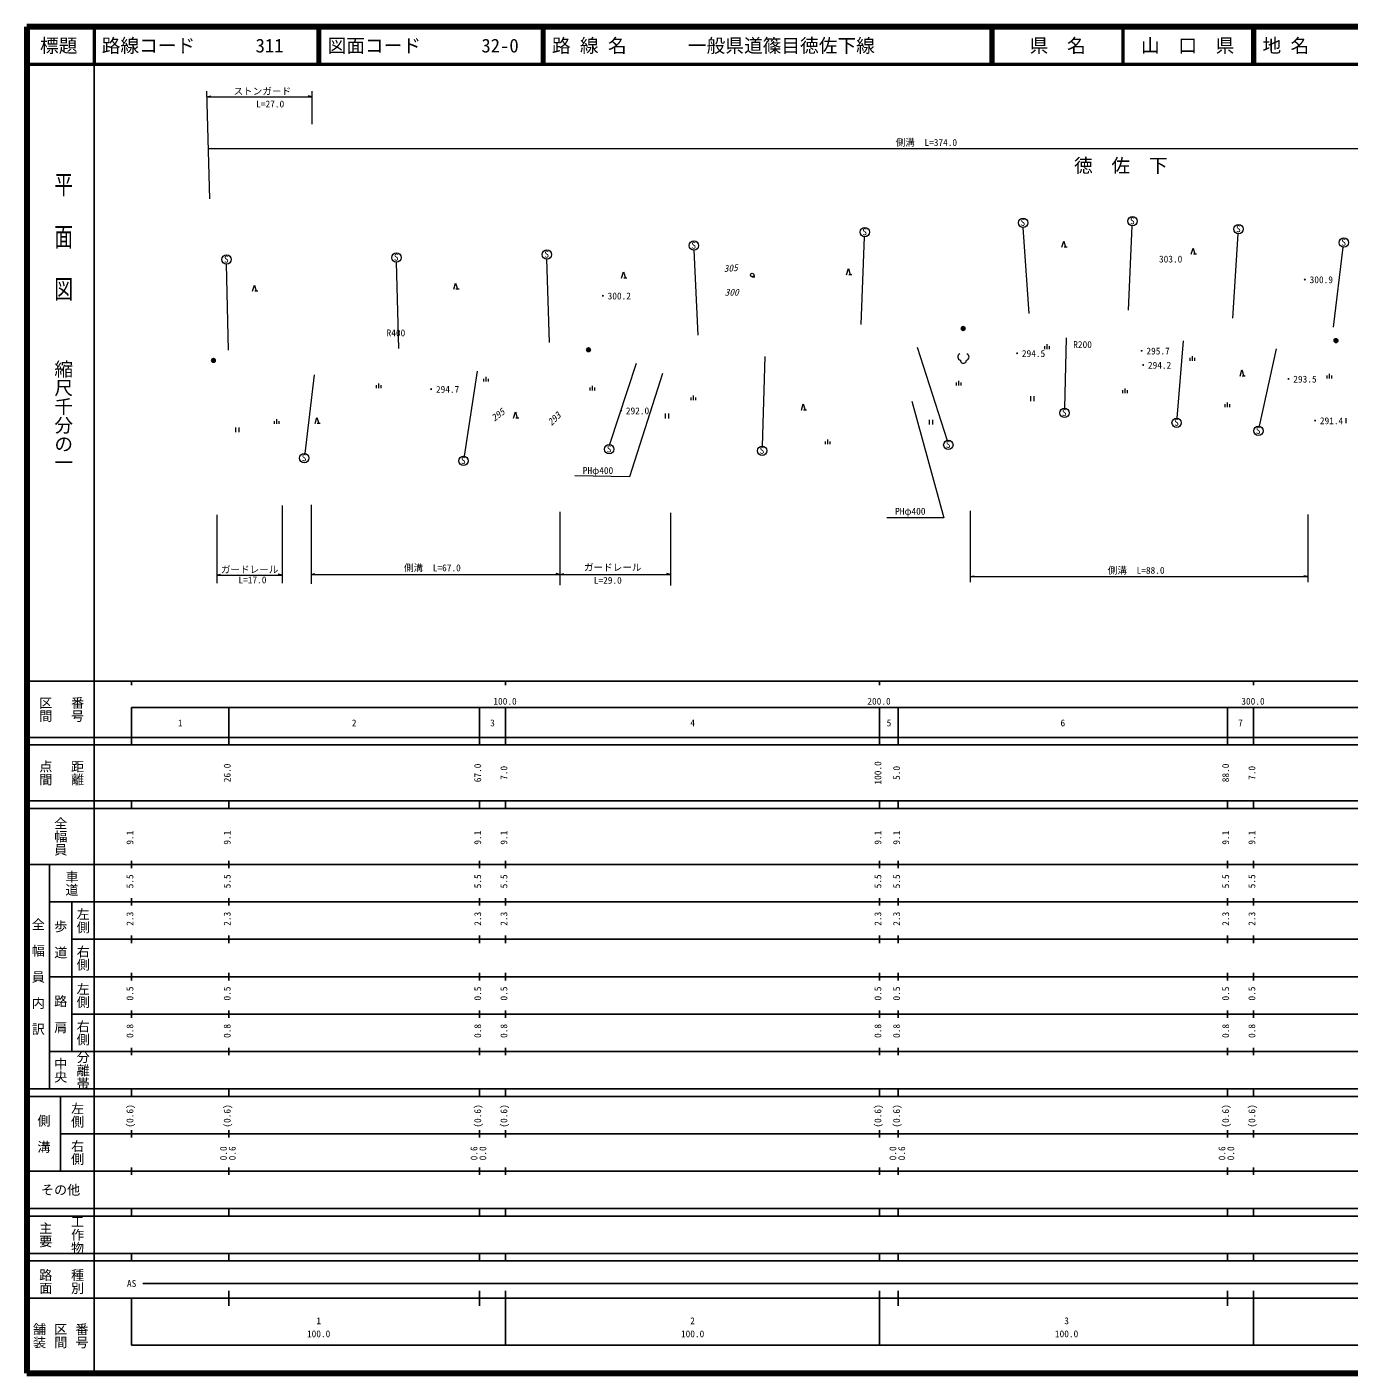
# Model space of a CAD drawing. Units: millimetres on the paper, with parts at other scales. Extents: x 40 to 680, y 20 to 380.
# Drawn here: x 40 to 393.5, y 20 to 380 of the extents above; entities that cross this region are included whole.
import ezdxf
from ezdxf.enums import TextEntityAlignment as Align

# ---------------------------------------------------------------- set-up
doc = ezdxf.new("R2010")
doc.units = ezdxf.units.MM
doc.header["$PDMODE"] = 32
doc.header["$PDSIZE"] = 0.5
for name, color, linetype, lineweight in [('M-BGD', 7, 'Continuous', 13), ('M-BMK-SRVR', 3, 'Continuous', 25), ('M-STR-HTXT', 7, 'Continuous', 13), ('M-TTL', 2, 'Continuous', 140), ('M-TTL-BAND', 7, 'Continuous', 25), ('M-TTL-LINE', 7, 'Continuous', 50)]:
    doc.layers.add(name, color=color, linetype=linetype, lineweight=lineweight)
doc.layers.add('M-BMK-HTXT', color=7, linetype='Continuous')
doc.layers.add('M-TTL-TXT', color=7, linetype='Continuous')
doc.styles.add('@ＭＳ ゴシック', font='')
doc.styles.add('ＭＳ ゴシック', font='')
doc.styles.get('@ＭＳ ゴシック').set_extended_font_data('@MS Gothic')
doc.styles.get('ＭＳ ゴシック').set_extended_font_data('MS Gothic')

msp = doc.modelspace()

# ---------------------------------------------------------------- linework, layer by layer
at = {"layer": 'M-BGD'}
for p, q in [((307.986, 303.361), (306.414, 326.376)), ((334.549, 304.213), (335.536, 326.808)), ((362.441, 302.131), (363.868, 324.683)), ((263.066, 300.41), (263.997, 323.878)), ((316.745, 321.079), (317.245, 322.743)), ((317.245, 322.743), (317.744, 321.079)), ((318.16, 321.079), (317.328, 321.079)), ((351.313, 319.213), (351.813, 320.877)), ((351.813, 320.877), (352.312, 319.213)), ((389.359, 299.717), (391.971, 321.087)), ((139.417, 293.98), (138.807, 317.081)), ((179.77, 295.648), (179.046, 317.873)), ((219.514, 297.608), (218.399, 320.267)), ((352.728, 319.213), (351.896, 319.213)), ((93.88, 293.525), (93.369, 316.549)), ((199.031, 312.815), (199.53, 314.479)), ((199.53, 314.479), (200.029, 312.815)), ((259.162, 313.703), (259.661, 315.367)), ((259.661, 315.367), (260.16, 313.703)), ((260.576, 313.703), (259.744, 313.703)), ((100.333, 309.29), (100.832, 310.954)), ((100.832, 310.954), (101.332, 309.29)), ((154.125, 309.853), (154.624, 311.517)), ((154.624, 311.517), (155.124, 309.853)), ((155.54, 309.853), (154.708, 309.853)), ((200.445, 312.815), (199.613, 312.815)), ((233.949, 313.159), (234.599, 313.159)), ((101.748, 309.29), (100.916, 309.29)), ((317.92, 296.851), (317.44, 278.016)), ((349.15, 296.09), (347.496, 275.403)), ((237.293, 291.888), (236.621, 267.916)), ((278.074, 294.332), (286.034, 269.436)), ((312.172, 293.867), (312.172, 294.617)), ((312.797, 293.867), (312.797, 295.117)), ((313.422, 293.867), (313.422, 294.617)), ((351.66, 290.727), (351.66, 291.977)), ((374.032, 293.883), (369.51, 273.21)), ((202.919, 289.976), (195.736, 268.301)), ((351.035, 290.727), (351.035, 291.477)), ((352.285, 290.727), (352.285, 291.477)), ((364.376, 286.6), (364.875, 288.264)), ((364.875, 288.264), (365.375, 286.6)), ((116.833, 286.947), (114.279, 265.924)), ((134.106, 283.419), (134.106, 284.669)), ((160.392, 287.962), (156.892, 265.199)), ((162.163, 285.164), (162.163, 285.914)), ((162.788, 285.164), (162.788, 286.414)), ((163.413, 285.164), (163.413, 285.914)), ((288.539, 284.127), (288.539, 284.877)), ((289.164, 284.127), (289.164, 285.377)), ((289.789, 284.127), (289.789, 284.877)), ((365.791, 286.6), (364.959, 286.6)), ((387.666, 286.007), (387.666, 286.757)), ((388.291, 286.007), (388.291, 287.257)), ((388.916, 286.007), (388.916, 286.757)), ((133.481, 283.419), (133.481, 284.169)), ((134.731, 283.419), (134.731, 284.169)), ((190.573, 282.805), (190.573, 283.555)), ((191.198, 282.805), (191.198, 284.055)), ((191.823, 282.805), (191.823, 283.555)), ((217.644, 280.144), (217.644, 280.894)), ((218.269, 280.144), (218.269, 281.394)), ((218.894, 280.144), (218.894, 280.894)), ((308.33, 281.222), (308.33, 279.922)), ((309.305, 279.922), (309.305, 281.222)), ((333.025, 282.078), (333.025, 282.828)), ((333.65, 282.078), (333.65, 283.328)), ((334.275, 282.078), (334.275, 282.828)), ((247.076, 277.536), (247.576, 279.2)), ((247.576, 279.2), (248.075, 277.536)), ((248.491, 277.536), (247.659, 277.536)), ((360.395, 278.345), (360.395, 279.095)), ((361.02, 278.345), (361.02, 279.595)), ((361.645, 278.345), (361.645, 279.095)), ((106.17, 273.822), (106.17, 274.572)), ((106.795, 273.822), (106.795, 275.072)), ((107.42, 273.822), (107.42, 274.572)), ((117.04, 273.922), (117.539, 275.586)), ((117.539, 275.586), (118.038, 273.922)), ((118.454, 273.922), (117.622, 273.922)), ((170.121, 275.403), (170.62, 277.067)), ((170.62, 277.067), (171.119, 275.403)), ((171.535, 275.403), (170.703, 275.403)), ((210.684, 276.586), (210.684, 275.286)), ((210.684, 276.586), (210.684, 275.286)), ((211.659, 275.286), (211.659, 276.586)), ((211.659, 275.286), (211.659, 276.586)), ((281.256, 274.942), (281.256, 273.642)), ((282.231, 273.642), (282.231, 274.942)), ((392.691, 275.357), (392.691, 274.057)), ((95.806, 272.908), (95.806, 271.608)), ((96.781, 271.608), (96.781, 272.908)), ((253.571, 268.397), (253.571, 269.147)), ((254.196, 268.397), (254.196, 269.647)), ((254.821, 268.397), (254.821, 269.147))]:
    msp.add_line(p, q, dxfattribs=at)
for centre, radius in [((306.363, 327.625), 1.25), ((335.624, 328.054), 1.25), ((264.056, 325.127), 1.25), ((363.981, 325.928), 1.25), ((218.336, 321.516), 1.25), ((392.159, 322.323), 1.25), ((93.372, 317.799), 1.25), ((138.805, 318.331), 1.25), ((179.036, 319.123), 1.25), ((233.949, 313.647), 0.487), ((317.441, 276.766), 1.25), ((347.431, 274.155), 1.25), ((369.282, 271.981), 1.25), ((195.715, 267.051), 1.25), ((236.6, 266.667), 1.25), ((286.379, 268.235), 1.25), ((114.165, 264.679), 1.25), ((156.74, 263.958), 1.25)]:
    msp.add_circle(centre, radius, dxfattribs=at)
for centre, radius, start, end in [((289.809, 291.76), 0.898, 113.44836, 257.2818), ((291.014, 291.76), 0.898, 282.7182, 66.55164), ((290.411, 290.836), 0.801, 176.52859, 3.47141)]:
    msp.add_arc(centre, radius, start, end, dxfattribs=at)
at = {"layer": 'M-BMK-SRVR'}
for centre in [(290.349, 299.349), (390.029, 296.105), (190.157, 293.655), (89.877, 290.811)]:
    msp.add_circle(centre, 0.5, dxfattribs=at)
for p in [(290.349, 299.349), (390.029, 296.105), (190.157, 293.655), (89.877, 290.811)]:
    msp.add_point(p, dxfattribs=at)
at = {"layer": 'M-STR-HTXT'}
for p, q in [((88.87, 334.023), (88.115, 362.849)), ((88.14, 361.338), (89.14, 361.588)), ((88.14, 361.338), (116.24, 361.338)), ((116.24, 361.338), (115.24, 361.588)), ((116.24, 354.022), (116.24, 362.849)), ((88.364, 347.369), (89.364, 347.619)), ((467.296, 347.369), (88.364, 347.369)), ((108.209, 252.007), (108.209, 231.22)), ((116.029, 252.207), (116.029, 231.086)), ((90.747, 249.548), (90.747, 231.286)), ((182.534, 250.319), (182.534, 230.675)), ((212.125, 250.052), (212.125, 230.608)), ((292.245, 250.585), (292.245, 231.498)), ((382.479, 249.619), (382.479, 231.498)), ((90.747, 233.424), (91.747, 233.674)), ((90.747, 233.424), (108.209, 233.424)), ((108.209, 233.424), (107.209, 233.674)), ((116.029, 233.557), (117.029, 233.807)), ((116.029, 233.557), (182.534, 233.557)), ((182.534, 233.557), (181.534, 233.807)), ((182.534, 233.557), (183.534, 233.807)), ((182.534, 233.557), (212.125, 233.557)), ((212.125, 233.557), (211.125, 233.807)), ((292.245, 232.99), (293.245, 233.24)), ((292.245, 232.99), (382.479, 232.99)), ((382.479, 232.99), (381.479, 233.24))]:
    msp.add_line(p, q, dxfattribs=at)
for points in [[(209.961, 287.349), (201.095, 259.672), (186.521, 259.909)], [(276.578, 279.929), (285.211, 248.738), (269.927, 248.738)]]:
    msp.add_lwpolyline(points, dxfattribs=at)
at = {"layer": 'M-TTL'}
for p, q in [((40, 380), (40, 20)), ((680, 380), (40, 380)), ((40, 20), (680, 20))]:
    msp.add_line(p, q, dxfattribs=at)
at = {"layer": 'M-TTL-BAND'}
for p, q in [((58, 370), (58, 20)), ((40, 205), (579, 205)), ((68, 205), (68, 204)), ((168, 205), (168, 204)), ((268, 205), (268, 204)), ((368, 205), (368, 204)), ((68, 198), (579, 198)), ((68, 198), (68, 188)), ((94, 188), (94, 198)), ((161, 188), (161, 198)), ((168, 188), (168, 198)), ((268, 188), (268, 198)), ((273, 188), (273, 198)), ((361, 188), (361, 198)), ((368, 188), (368, 198)), ((40, 190), (579, 190)), ((40, 188), (579, 188)), ((40, 173), (579, 173)), ((68, 171), (68, 173)), ((94, 171), (94, 173)), ((161, 171), (161, 173)), ((168, 171), (168, 173)), ((268, 171), (268, 173)), ((273, 171), (273, 173)), ((361, 171), (361, 173)), ((368, 171), (368, 173)), ((40, 171), (579, 171)), ((40, 156), (579, 156)), ((46, 96), (46, 156)), ((68, 155), (68, 157)), ((94, 155), (94, 157)), ((161, 155), (161, 157)), ((168, 155), (168, 157)), ((268, 155), (268, 157)), ((273, 155), (273, 157)), ((361, 155), (361, 157)), ((368, 155), (368, 157)), ((46, 146), (579, 146)), ((52, 146), (52, 106)), ((68, 145), (68, 147)), ((94, 145), (94, 147)), ((161, 145), (161, 147)), ((168, 145), (168, 147)), ((268, 145), (268, 147)), ((273, 145), (273, 147)), ((361, 145), (361, 147)), ((368, 145), (368, 147)), ((68, 135), (68, 137)), ((94, 135), (94, 137)), ((161, 135), (161, 137)), ((168, 135), (168, 137)), ((268, 135), (268, 137)), ((273, 135), (273, 137)), ((361, 135), (361, 137)), ((368, 135), (368, 137)), ((52, 136), (579, 136)), ((46, 126), (579, 126)), ((68, 125), (68, 127)), ((94, 125), (94, 127)), ((161, 125), (161, 127)), ((168, 125), (168, 127)), ((268, 125), (268, 127)), ((273, 125), (273, 127)), ((361, 125), (361, 127)), ((368, 125), (368, 127)), ((52, 116), (579, 116)), ((68, 115), (68, 117)), ((94, 115), (94, 117)), ((161, 115), (161, 117)), ((168, 115), (168, 117)), ((268, 115), (268, 117)), ((273, 115), (273, 117)), ((361, 115), (361, 117)), ((368, 115), (368, 117)), ((46, 106), (579, 106)), ((68, 105), (68, 107)), ((94, 105), (94, 107)), ((161, 105), (161, 107)), ((168, 105), (168, 107)), ((268, 105), (268, 107)), ((273, 105), (273, 107)), ((361, 105), (361, 107)), ((368, 105), (368, 107)), ((40, 96), (579, 96)), ((40, 94), (579, 94)), ((49, 94), (49, 74)), ((68, 94), (68, 96)), ((94, 94), (94, 96)), ((161, 94), (161, 96)), ((168, 94), (168, 96)), ((268, 94), (268, 96)), ((273, 94), (273, 96)), ((361, 94), (361, 96)), ((368, 94), (368, 96)), ((49, 84), (579, 84)), ((68, 83), (68, 85)), ((94, 83), (94, 85)), ((161, 83), (161, 85)), ((168, 83), (168, 85)), ((268, 83), (268, 85)), ((273, 83), (273, 85)), ((361, 83), (361, 85)), ((368, 83), (368, 85)), ((40, 74), (579, 74)), ((68, 73), (68, 75)), ((94, 73), (94, 75)), ((161, 73), (161, 75)), ((168, 73), (168, 75)), ((268, 73), (268, 75)), ((273, 73), (273, 75)), ((361, 73), (361, 75)), ((368, 73), (368, 75)), ((40, 64), (579, 64)), ((40, 62), (579, 62)), ((68, 62), (68, 64)), ((94, 62), (94, 64)), ((161, 62), (161, 64)), ((168, 62), (168, 64)), ((268, 62), (268, 64)), ((273, 62), (273, 64)), ((361, 62), (361, 64)), ((368, 62), (368, 64)), ((40, 52), (579, 52)), ((68, 50), (68, 52)), ((94, 50), (94, 52)), ((161, 50), (161, 52)), ((168, 50), (168, 52)), ((268, 50), (268, 52)), ((273, 50), (273, 52)), ((361, 50), (361, 52)), ((368, 50), (368, 52)), ((40, 50), (579, 50)), ((71, 44), (526.5, 44)), ((40, 40), (579, 40)), ((68, 40), (68, 27.5)), ((94, 38), (94, 42)), ((161, 38), (161, 42)), ((168, 27.5), (168, 42)), ((268, 27.5), (268, 42)), ((273, 38), (273, 42)), ((361, 38), (361, 42)), ((368, 27.5), (368, 42)), ((68, 27.5), (579, 27.5))]:
    msp.add_line(p, q, dxfattribs=at)
at = {"layer": 'M-TTL-LINE'}
for p, q in [((58, 380), (58, 370)), ((117.75, 380), (117.75, 370)), ((118.25, 380), (118.25, 370)), ((177.75, 380), (177.75, 370)), ((178.25, 380), (178.25, 370)), ((297.75, 380), (297.75, 370)), ((298.25, 380), (298.25, 370)), ((333, 380), (333, 370)), ((367.75, 380), (367.75, 370)), ((368.25, 380), (368.25, 370)), ((40, 370), (680, 370))]:
    msp.add_line(p, q, dxfattribs=at)

# ---------------------------------------------------------------- texts
at = {"layer": 'M-BGD', "style": 'ＭＳ ゴシック'}
for s, p in [('S', (305.685, 326.251)), ('S', (334.945, 326.681)), ('S', (263.377, 323.753)), ('S', (363.303, 324.555)), ('S', (217.657, 320.142)), ('S', (391.48, 320.949)), ('S', (92.693, 316.425)), ('S', (138.126, 316.958)), ('S', (178.357, 317.75)), ('303.0', (342.71, 316.453)), ('・300.9', (380.424, 310.923)), ('・300.2', (192.714, 306.571)), ('R400', (136.179, 296.701)), ('R200', (319.785, 293.59)), ('・294.5', (303.485, 291.196)), ('・295.7', (336.78, 291.858)), ('・294.2', (337.194, 288.066)), ('・293.5', (376.057, 284.344)), ('・294.7', (146.804, 281.604)), ('・292.0', (197.59, 275.872)), ('S', (316.762, 275.392)), ('S', (346.752, 272.781)), ('・291.4', (383.166, 273.207)), ('S', (368.603, 270.608)), ('S', (195.036, 265.677)), ('S', (235.921, 265.293)), ('S', (285.701, 266.861)), ('S', (113.486, 263.306)), ('S', (156.061, 262.584))]:
    msp.add_text(s, height=1.833, dxfattribs=at).set_placement(p, align=Align.BOTTOM_LEFT)
at = {"layer": 'M-BGD', "style": 'ＭＳ ゴシック', "oblique": 15}
for s, rotation, p in [('305', 4.696, (226.441, 313.886)), ('295', 37.215, (165.33, 273.953)), ('293', 44.498, (180.673, 272.857))]:
    msp.add_text(s, height=1.833, rotation=rotation, dxfattribs=at).set_placement(p, align=Align.BOTTOM_LEFT)
msp.add_text('300', height=1.833, dxfattribs=at).set_placement((226.58, 307.58), align=Align.BOTTOM_LEFT)
at = {"layer": 'M-BMK-HTXT', "style": 'ＭＳ ゴシック'}
msp.add_text('徳\u3000佐\u3000下', height=3.666, dxfattribs=at).set_placement((320, 340), align=Align.BOTTOM_LEFT)
at = {"layer": 'M-STR-HTXT', "style": 'ＭＳ ゴシック'}
for s, p in [('ストンガード', (95.235, 361.338)), ('L=27.0', (101.314, 357.92)), ('側溝\u3000L=374.0', (272.292, 347.632)), ('PHφ400', (188.646, 259.896)), ('PHφ400', (272.142, 249.004)), ('ガードレール', (91.847, 233.424)), ('側溝\u3000L=67.0', (140.827, 233.882)), ('ガードレール', (188.937, 234.001)), ('側溝\u3000L=88.0', (329.025, 233.197)), ('L=17.0', (96.566, 230.641)), ('L=29.0', (191.577, 230.532))]:
    msp.add_text(s, height=1.833, dxfattribs=at).set_placement(p, align=Align.BOTTOM_LEFT)
at = {"layer": 'M-TTL-BAND', "style": '@ＭＳ ゴシック', "width": 1.4}
msp.add_text('平  面  図', height=3.666, rotation=270, dxfattribs=at).set_placement((49.777, 306.475), align=Align.MIDDLE_RIGHT)
at = {"layer": 'M-TTL-BAND', "style": '@ＭＳ ゴシック'}
msp.add_text('縮尺千分の一', height=3.666, rotation=270, dxfattribs=at).set_placement((49.777, 261.03), align=Align.MIDDLE_RIGHT)
for s, p in [('区間', (45, 197.5)), ('番号', (53.5, 197.5)), ('点間', (45, 180.5)), ('距離', (53.5, 180.5)), ('全幅員', (49, 163.5)), ('車道', (52, 151)), ('左側', (55, 141)), ('全\u3000幅\u3000員\u3000内\u3000訳', (43, 126)), ('歩\u3000道', (49, 136)), ('右側', (55, 131)), ('左側', (55, 121)), ('路\u3000肩', (49, 116)), ('右側', (55, 111)), ('分離帯', (55, 101)), ('中央', (49, 101)), ('左側', (53.5, 89)), ('側\u3000溝', (44.5, 84)), ('右側', (53.5, 79)), ('工作物', (53.5, 57)), ('主要', (45, 57)), ('路面', (45, 44.5)), ('種別', (53.5, 44.5)), ('舗装', (43.333, 30)), ('区間', (49, 30)), ('番号', (54.667, 30))]:
    msp.add_text(s, height=2.566, rotation=270, dxfattribs=at).set_placement(p, align=Align.MIDDLE_CENTER)
at = {"layer": 'M-TTL-BAND', "style": 'ＭＳ ゴシック'}
for s, p in [('100.0', (167.844, 198.195)), ('200.0', (267.844, 198.195)), ('300.0', (367.844, 198.195)), ('1', (81, 192.405)), ('2', (127.5, 192.405)), ('3', (164.5, 192.405)), ('4', (218, 192.405)), ('5', (270.5, 192.405)), ('6', (317, 192.405)), ('7', (364.5, 192.405)), ('AS', (68, 42.5)), ('1', (118, 32.523)), ('2', (218, 32.523)), ('3', (318, 32.523)), ('100.0', (118, 29.033)), ('100.0', (218, 29.033)), ('100.0', (318, 29.033))]:
    msp.add_text(s, height=1.833, dxfattribs=at).set_placement(p, align=Align.BOTTOM_CENTER)
for s, p in [('26.0', (95, 180.5)), ('67.0', (162, 180.5)), ('7.0', (169, 180.5)), ('100.0', (269, 180.5)), ('5.0', (274, 180.5)), ('88.0', (362, 180.5)), ('7.0', (369, 180.5)), ('9.1', (69, 163.174)), ('9.1', (95, 163.174)), ('9.1', (162, 163.174)), ('9.1', (169, 163.174)), ('9.1', (269, 163.174)), ('9.1', (274, 163.174)), ('9.1', (362, 163.174)), ('9.1', (369, 163.174)), ('5.5', (69, 151.5)), ('5.5', (95, 151.5)), ('5.5', (162, 151.5)), ('5.5', (169, 151.5)), ('5.5', (269, 151.5)), ('5.5', (274, 151.5)), ('5.5', (362, 151.5)), ('5.5', (369, 151.5)), ('2.3', (69, 141.5)), ('2.3', (95, 141.5)), ('2.3', (162, 141.5)), ('2.3', (169, 141.5)), ('2.3', (269, 141.5)), ('2.3', (274, 141.5)), ('2.3', (362, 141.5)), ('2.3', (369, 141.5)), ('0.5', (69, 121.5)), ('0.5', (95, 121.5)), ('0.5', (162, 121.5)), ('0.5', (169, 121.5)), ('0.5', (269, 121.5)), ('0.5', (274, 121.5)), ('0.5', (362, 121.5)), ('0.5', (369, 121.5)), ('0.8', (69, 111.5)), ('0.8', (95, 111.5)), ('0.8', (162, 111.5)), ('0.8', (169, 111.5)), ('0.8', (269, 111.5)), ('0.8', (274, 111.5)), ('0.8', (362, 111.5)), ('0.8', (369, 111.5)), ('(0.6)', (69, 88.764)), ('(0.6)', (95, 88.764)), ('(0.6)', (162, 88.764)), ('(0.6)', (169, 88.764)), ('(0.6)', (269, 88.764)), ('(0.6)', (274, 88.764)), ('(0.6)', (362, 88.764)), ('(0.6)', (369, 88.764)), ('0.0', (94, 78.764)), ('0.6', (96.37, 78.764)), ('0.6', (161, 78.764)), ('0.0', (163.37, 78.764)), ('0.0', (273, 78.764)), ('0.6', (275.37, 78.764)), ('0.6', (361, 78.764)), ('0.0', (363.37, 78.764))]:
    msp.add_text(s, height=1.833, rotation=90, dxfattribs=at).set_placement(p, align=Align.BOTTOM_CENTER)
msp.add_text('その他', height=2.566, dxfattribs=at).set_placement((49, 69), align=Align.MIDDLE_CENTER)
at = {"layer": 'M-TTL-TXT', "style": 'ＭＳ ゴシック'}
for s, p in [('標題', (48.5, 375)), ('県\u3000名', (315.625, 375)), ('山\u3000口\u3000県', (350.375, 375))]:
    msp.add_text(s, height=3.666, dxfattribs=at).set_placement(p, align=Align.MIDDLE_CENTER)
for s, p in [('路線コード', (60, 375)), ('311', (101.142, 375)), ('図面コード', (120.38, 375)), ('32-0', (161.521, 375)), ('路 線 名', (180.38, 375)), ('一般県道篠目徳佐下線', (216.734, 375)), ('地 名', (370.38, 375))]:
    msp.add_text(s, height=3.666, dxfattribs=at).set_placement(p, align=Align.MIDDLE_LEFT)

doc.saveas('drawing.dxf')
